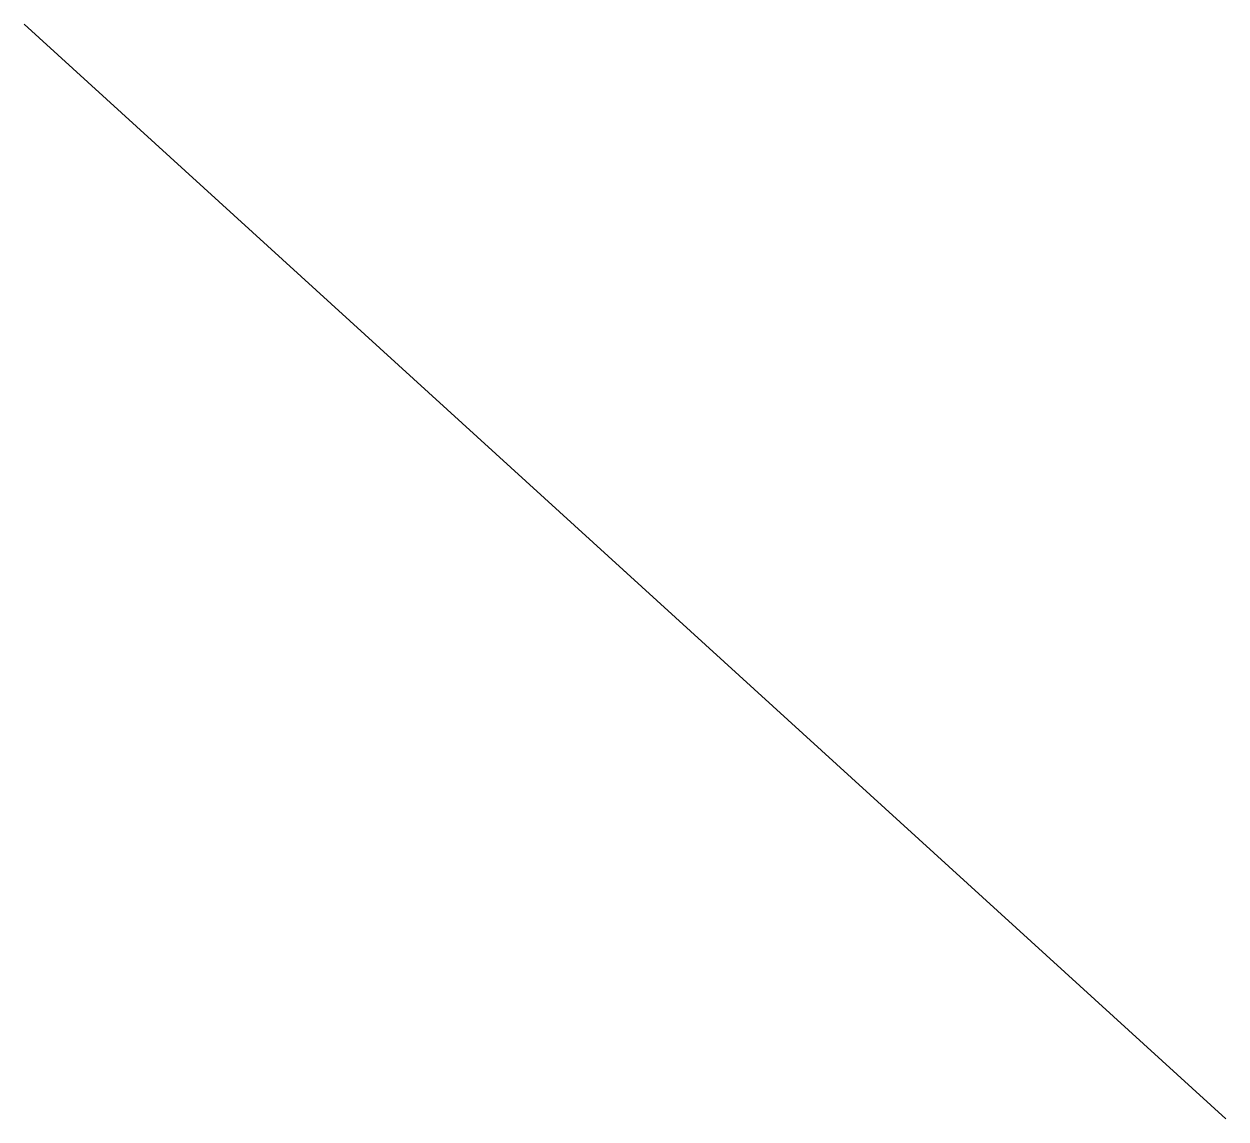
# Model space of a CAD drawing. Header units: metres. Extents: x 186.9 to 248.6, y 139.3 to 195.5.
import ezdxf

# ---------------------------------------------------------------- set-up
doc = ezdxf.new("R2010")
doc.units = ezdxf.units.M

msp = doc.modelspace()

# ---------------------------------------------------------------- linework, layer by layer
msp.add_line((186.94, 195.459), (248.596, 139.299))

doc.saveas('drawing.dxf')
